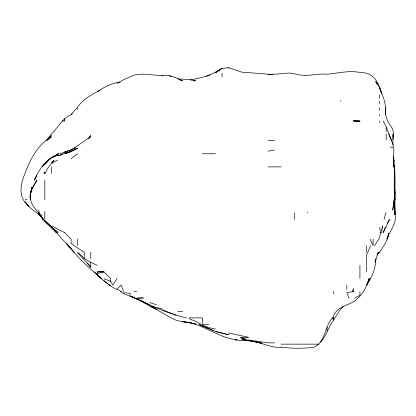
<?xml version="1.0" encoding="UTF-8"?>
<svg xmlns="http://www.w3.org/2000/svg" width="416" height="416" viewBox="0 0 416 416"><rect width="100%" height="100%" fill="white"/><g stroke="black" fill="none" stroke-linecap="round" stroke-linejoin="round"><path stroke-width="0.62" d="M394.498 206.284L394.56 200.314L394.872 212.846L394.498 206.284L394.696 188.38M394.581 199.118L394.774 193.154M385.377 111.389L385.258 114.374C386.776 105.217 383.256 96.335 379.621 88.114L381.529 93.486M385.424 110.198L385.523 107.812C384.389 115.066 387.504 121.872 391.82 127.504C393.843 131.165 393.921 135.455 392.922 139.438M392.902 137.051L393.026 134.066L392.907 144.81M394.17 199.118L394.436 193.154L394.17 187.782M394.566 199.716C395.2 185.401 395.533 170.95 393.292 156.749M394.555 196.139L394.841 193.154L394.618 188.38L394.93 193.154L394.602 196.139M394.139 178.828L394.269 177.637M394.597 174.652C394.904 167.658 392.127 160.763 393.734 153.764C394.046 149.245 393.708 144.648 391.425 140.634M393.734 163.311L394.15 160.326L393.328 156.151M30.93 192.556L31.684 187.179L31.205 191.36L31.684 189.02L30.852 192.561M394.69 214.635L394.945 212.846C397.483 223.122 389.927 230.246 386.88 239.106L388.638 233.735M394.056 200.314L392.751 210.044C394.04 202.29 395.106 194.459 394.238 186.586C394.207 178.989 395.845 171.215 393.25 163.847L394.072 166.894M394.618 188.38L394.924 199.716L394.56 202.103L394.888 199.716L394.727 188.38L394.862 193.154M394.878 214.635L395.2 212.846L394.566 188.973M381.649 230.157L381.867 228.961M382.091 227.765L382.424 225.976L381.716 232.544L380.567 232.544L379.621 237.375L378.877 239.106L374.514 245.674M388.882 233.137C388.014 240.412 383.422 246.236 379.621 252.2L377.068 254.862M384.072 219.414L385.746 212.846L386.183 212.846M375.487 259.995L375.814 258.799C375.679 267.961 372.523 276.593 367.156 283.967M30.872 192.603L31.684 189.842L36.925 180.024C33.498 186.098 28.844 192.286 30.43 199.716L30.488 193.154C28.761 200.751 33.592 207.111 38.246 212.482L43.269 219.414L50.482 225.976L44.814 220.49M374.972 262.382L378.373 252.236L377.499 253.88M385.232 227.172L383.313 232.544L389.558 219.414L387.104 223.475M333.663 317.886L332.285 317.886C324.6 326.674 325.593 342.02 313.971 347.235C303.066 348.634 292.042 348.556 281.148 347.157M370.609 245.674L366.491 255.2L366.491 265.366M34.414 180.024C39.224 168.891 46.899 157.898 58.817 153.764L55.921 155.553M44.814 174.117C47.206 168.012 50.991 162.401 57.538 160.326M367.068 283.967L369.954 278.496L366.735 285.059L369.19 278.496C366.974 285.818 363.672 292.994 357.89 298.189C351.057 305.692 337.776 305.23 333.663 315.624L333.663 320.024C328.567 327.064 326.274 335.785 320.533 342.399M377.073 254.972L378.633 252.236L377.473 253.75M36.842 175.646L34.31 180.024L35.948 177.289M117.026 278.496L112.876 285.059L110.458 281.268L110.458 278.496L103.896 271.929L97.328 271.929L97.328 273.582L103.896 271.929M44.814 172.068L43.914 173.456L44.814 172.136M89.081 138.091L90.766 135.543L88.915 138.091M71.068 114.592C62.135 118.425 58.037 127.582 51.428 134.066L46.233 140.634M377.536 254.114L379.111 252.236L377.447 254.114M77.636 107.104C83.106 99.19 91.65 94.432 100.064 90.282M90.766 136.349L88.01 138.684M52.125 162.495L54.002 160.326L51.376 162.838M47.039 140.176L51.376 135.6L46.576 140.634M343.528 306.504L340.231 309.561L333.663 320.024L332.285 317.886M89.248 137.826L90.766 136.62L71.068 150.181L72.779 149.287M47.538 139.875L51.376 136.843C37.856 144.659 30.384 158.948 25.116 173.092L24.981 173.456C20.228 185.078 17.805 197.548 28.964 206.284L25.116 201.687C29.078 208.083 35.636 211.817 41.231 216.544M51.376 158.085L48.511 160.326L44.814 164.408L48.35 160.326L51.376 157.695L57.938 154.877L51.922 157.82M71.068 158.6L77.636 153.764M97.328 91.718C104.135 87.017 111.774 83.236 120.021 82.051M117.026 83.481L123.588 79.695L134.378 74.984L143.286 74.058L156.416 75.249L169.546 75.717L176.108 77.849L182.671 80.86L179.691 79.971M206.196 76.315L215.498 72.259L222.061 68.422L215.498 72.675L221.551 68.422L228.628 67.72L241.758 72.129L272.792 74.532M354.635 298.189L359.923 295.292L359.923 291.626M73.918 148.689L75.057 148.096M71.068 114.634L71.599 114.374M215.498 72.259L218.78 70.647M72.452 113.818L71.302 114.374L77.064 107.812L77.636 107.812L77.636 109.32M59.878 153.764L71.068 149.864L75.624 147.732M65.978 153.348L71.068 151.481L77.636 148.221L71.068 151.476L65.697 153.348L71.068 151.476L64.506 153.317L57.938 155.808L62.717 154.404M64.506 152.131L71.068 149.864M210.116 74.984L202.368 77.308L190.434 80.023M161.788 75.894L162.978 75.551M64.506 152.136L66.893 151.538M268.018 151.169L274.581 149.937M353.361 291.626L352.383 291.626L353.361 288.314L353.361 291.626L346.793 292.635L349.081 298.189M97.328 271.929L103.896 271.242M143.286 297.601L136.718 298.189L143.286 298.189M236.985 339.82C217.698 337.912 202.181 322.956 182.671 321.604L195.801 324.017L189.238 322.582L182.671 321.844L176.108 320.226L171.106 317.886L150.394 306.114L156.416 309.234L149.848 306.103L141.097 300.846M236.985 339.789L235.191 339.893L241.758 340.694L248.321 340.756L241.758 339.394L248.321 340.85L254.29 341.453M268.018 74.48C274.586 74.09 281.185 73.996 287.711 73.065C292.25 72.816 296.431 74.693 300.841 75.052C309.639 76.279 318.297 73.263 327.101 74.235C338.016 73.221 348.93 70.283 359.923 72.41C369.772 72.155 376.958 78.146 379.382 87.568M62.301 120.942L64.558 120.942M353.361 120.942L359.923 120.942L353.361 120.827L359.923 121.711L353.361 120.827M268.018 140.634L274.581 140.634M390.281 147.196L392.751 147.196M202.368 153.764L215.498 153.764M268.018 166.894L281.148 166.894M25.116 199.716L26.962 199.716M134.113 291.626L136.718 291.626M177.892 311.319L182.671 311.319M189.238 317.886L202.368 317.886L202.368 324.449L208.931 324.449M241.758 337.579L248.321 337.579L248.321 337.256L228.628 332.982M281.148 344.146L319.015 344.146M274.581 342.888L268.018 342.857L248.321 339.945M177.897 78.926L189.238 79.482L195.801 80.954L193.414 80.699M281.148 347.261C272.064 348.057 264.061 343.663 255.481 341.744L261.451 343.231L248.321 340.418L240.443 337.579L245.934 339.154M123.588 292.687L130.156 293.311L130.156 296.26L143.286 301.787L136.718 298.771M215.498 329.056L208.931 327.668L202.368 325.125M254.888 341.697L261.451 343.148L255.481 341.744M134.867 298.189C151.377 306.275 168.47 313.503 186.342 317.886M156.416 307.518L162.978 309.109M149.848 302.609L156.416 304.756M103.896 278.741L110.458 281.268M176.108 315.349L162.978 310.086M149.126 304.528L143.286 302.224L149.266 304.756L142.189 301.397M130.156 296.26L123.588 293.608L120.286 291.626M189.238 318.651L195.801 321.454L201.167 324.449M132.319 296.748L133.942 297.471M152.584 306.072L154.773 307.076M77.875 252.236L84.64 258.799L90.766 262.262L97.328 265.366M169.546 75.717L171.73 76.778M64.506 232.544L57.938 229.346L52.359 225.976M131.227 296.322L134.456 297.924L131.227 296.296M131.201 296.296L134.347 297.918M117.026 289.702C109.715 285.849 103.178 280.67 97.328 274.862L101.239 278.496L94.089 271.929L97.328 274.773C85.831 265.548 75.696 254.878 66.513 243.381L74.136 252.236L51.776 227.547L56.41 232.544C50.523 225.909 42.666 221.036 38.657 212.846L41.85 216.887M121.41 291.626L117.026 288.948L121.233 285.059L123.588 291.626M109.398 285.059L110.458 285.813L103.896 280.686M90.766 262.262L90.766 266.921L77.636 252.798M89.19 265.366L90.766 267.171L87.11 262.943L90.766 266.921M64.594 232.544L71.068 239.106L71.068 243.24L74.032 245.674L84.198 252.236L84.198 258.393M340.231 100.604L340.782 101.244M38.657 212.846L41.751 216.887M39.12 213.351L41.782 216.887M39.094 213.351L43.363 219.414L40.321 214.869M377.291 84.287L375.627 81.552L380.099 88.114L381.784 94.084M383.198 120.942L386.516 127.504L391.565 140.634L388.653 134.066M370.084 239.106L373.053 245.674L373.053 239.106M38.246 209.862L39.598 212.846M379.621 227.396L380.567 232.544M394.831 193.154L394.924 199.716M386.183 127.504L386.183 131.784M386.183 134.066L386.183 140.031M379.621 94.682L379.621 98.155M379.621 101.244L379.621 103.579M379.621 107.812L379.621 110.37M379.621 114.374L379.621 115.887M379.621 120.942L379.621 122.569M366.491 245.674L366.491 252.236M366.491 266.287L366.491 271.929M366.491 285.059L366.491 285.719M359.923 265.366L359.923 278.496M346.793 285.059L346.793 289.38M333.663 291.626L333.663 293.764M327.101 327.298L327.101 331.016M307.408 212.181L307.408 212.846M294.278 212.846L294.278 219.414M228.628 67.72L228.628 68.162M222.061 73.299L222.061 76.721M90.766 252.236L90.766 258.799M77.636 239.106L77.636 245.674M64.506 118.778L64.506 120.994M51.376 166.894L51.376 173.456M44.814 180.024L44.814 199.716M44.814 211.453L44.814 219.414M394.456 193.154L394.306 199.716L394.456 193.154M44.814 163.483L42.188 166.894L47.008 161.231L44.814 163.493M57.938 153.764L55.921 155.303L57.938 153.764M228.628 334.734L215.498 331.521L228.628 334.734M214.328 331.016L199.113 324.449L214.328 331.016M202.368 325.952L199.394 324.449L202.368 325.988M57.938 232.544L50.393 225.976L57.938 232.544M41.48 216.585L38.246 213.756L41.444 216.585M51.376 227.401L44.814 221.062L56.779 232.544L51.376 227.401M39.53 214.162L38.246 212.846L39.525 214.162M43.025 219.414L40.321 215.036L43.025 219.414M393.791 160.326L393.375 157.81L393.786 160.326M394.67 185.994L394.654 180.024L394.664 185.994"/></g></svg>
